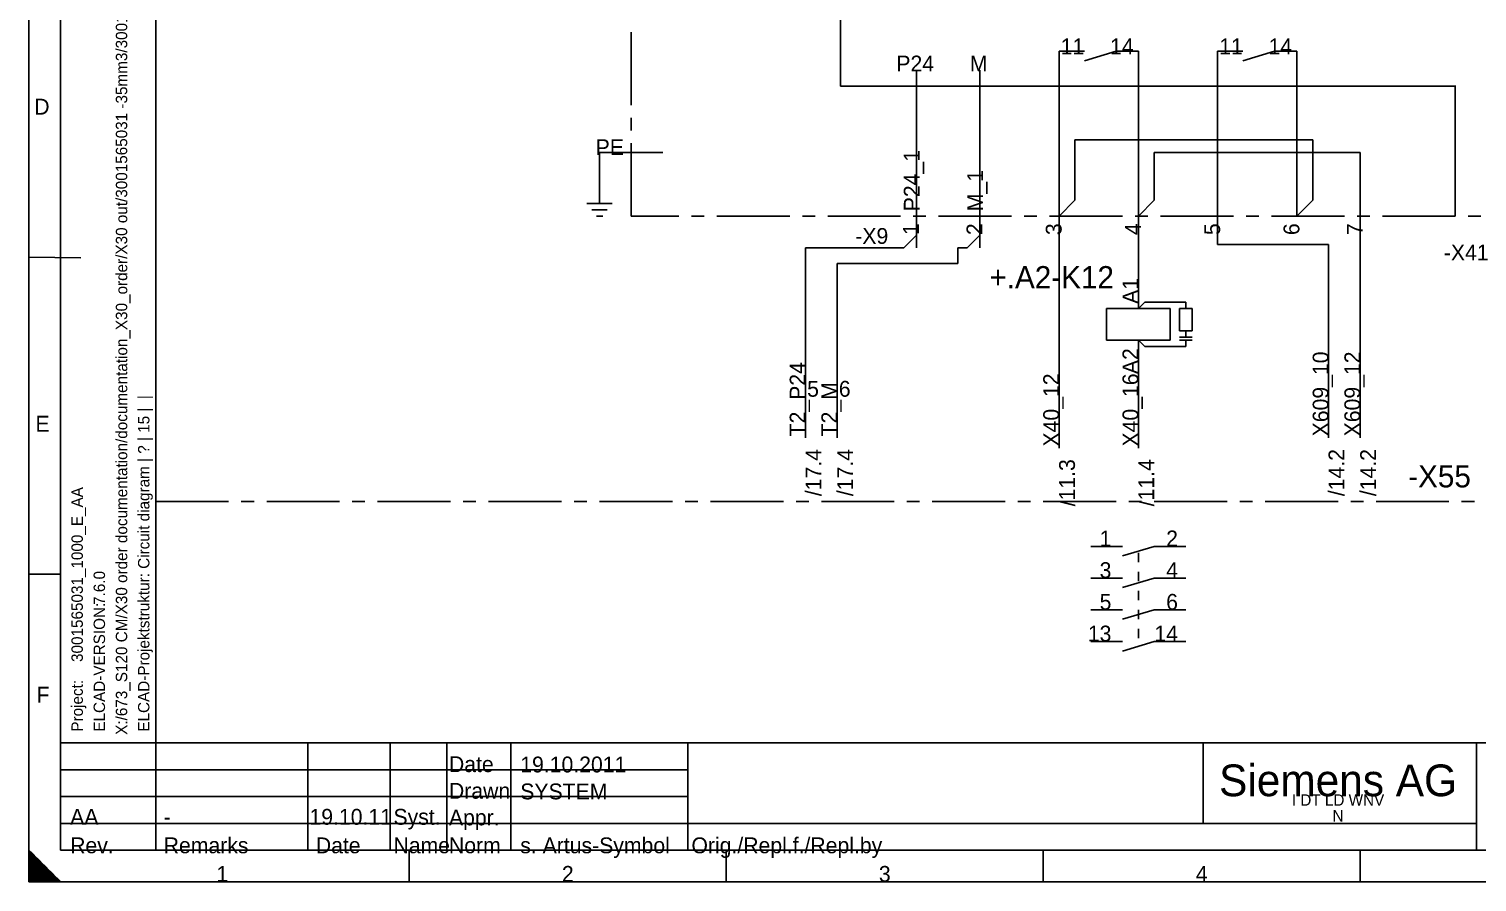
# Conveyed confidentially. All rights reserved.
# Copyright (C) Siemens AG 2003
# Model space of a CAD drawing. Extents: x 0 to 420, y 0 to 297.
# Drawn here: x 0 to 228.4, y 0 to 134.5 of the extents above; entities that cross this region are included whole.
import ezdxf
from ezdxf.enums import TextEntityAlignment as Align

# ---------------------------------------------------------------- set-up
doc = ezdxf.new("R2010")
doc.units = 0
doc.header["$MEASUREMENT"] = 0
for name, pattern in [('LTY1', [0]), ('LTY3', [3, 1.5, -1.5]), ('LTY6', [17.5, 11.5, -2, 2, -2])]:
    doc.linetypes.add(name, pattern=pattern)
for name, color, linetype in [('GRAFIK', 7, 'LTY1'), ('PEN1', 7, 'LTY1'), ('PEN2', 7, 'LTY1'), ('PEN3', 7, 'LTY1'), ('PEN4', 7, 'LTY1'), ('PEN5', 7, 'LTY1'), ('PEN6', 7, 'LTY1'), ('SF', 7, 'LTY1'), ('SYMBOL', 7, 'LTY1')]:
    doc.layers.add(name, color=color, linetype=linetype)
doc.styles.add('NORMSCHRIFT', font='normwin')

# ---------------------------------------------------------------- blocks, each defined once
blk = doc.blocks.new('CD_FORM_AUD3')
at = {"layer": 'PEN1', "linetype": 'LTY1'}
for p, q in [((0, 297), (0, 0)), ((5, 0), (0, 5)), ((0, 5), (0, 0)), ((0, 4.95), (0.05, 4.95)), ((0, 4.9), (0.1, 4.9)), ((0, 4.85), (0.15, 4.85)), ((0, 4.8), (0.2, 4.8)), ((0, 4.75), (0.25, 4.75)), ((0, 4.7), (0.3, 4.7)), ((0, 4.65), (0.35, 4.65)), ((0, 4.6), (0.4, 4.6)), ((0, 4.55), (0.45, 4.55)), ((0, 4.5), (0.5, 4.5)), ((0, 4.45), (0.55, 4.45)), ((0, 4.4), (0.6, 4.4)), ((0, 4.35), (0.65, 4.35)), ((0, 4.3), (0.7, 4.3)), ((0, 4.25), (0.75, 4.25)), ((0, 4.2), (0.8, 4.2)), ((0, 4.15), (0.85, 4.15)), ((0, 4.1), (0.9, 4.1)), ((0, 4.05), (0.95, 4.05)), ((0, 4), (1, 4)), ((0, 3.95), (1.05, 3.95)), ((0, 3.9), (1.1, 3.9)), ((0, 3.85), (1.15, 3.85)), ((0, 3.8), (1.2, 3.8)), ((0, 3.75), (1.25, 3.75)), ((0, 3.7), (1.3, 3.7)), ((0, 3.65), (1.35, 3.65)), ((0, 3.6), (1.4, 3.6)), ((0, 3.55), (1.45, 3.55)), ((0, 3.5), (1.5, 3.5)), ((0, 3.45), (1.55, 3.45)), ((0, 3.4), (1.6, 3.4)), ((0, 3.35), (1.65, 3.35)), ((0, 3.3), (1.7, 3.3)), ((0, 3.25), (1.75, 3.25)), ((0, 3.2), (1.8, 3.2)), ((0, 3.15), (1.85, 3.15)), ((0, 3.1), (1.9, 3.1)), ((0, 3.05), (1.95, 3.05)), ((0, 3), (2, 3)), ((0, 2.95), (2.05, 2.95)), ((0, 2.9), (2.1, 2.9)), ((0, 2.85), (2.15, 2.85)), ((0, 2.8), (2.2, 2.8)), ((0, 2.75), (2.25, 2.75)), ((0, 2.7), (2.3, 2.7)), ((0, 2.65), (2.35, 2.65)), ((0, 2.6), (2.4, 2.6)), ((0, 2.55), (2.45, 2.55)), ((0, 2.5), (2.5, 2.5)), ((0, 2.45), (2.55, 2.45)), ((0, 2.4), (2.6, 2.4)), ((0, 2.35), (2.65, 2.35)), ((0, 2.3), (2.7, 2.3)), ((0, 2.25), (2.75, 2.25)), ((0, 2.2), (2.8, 2.2)), ((0, 2.15), (2.85, 2.15)), ((0, 2.1), (2.9, 2.1)), ((0, 2.05), (2.95, 2.05)), ((0, 2), (3, 2)), ((0, 1.95), (3.05, 1.95)), ((0, 1.9), (3.1, 1.9)), ((0, 1.85), (3.15, 1.85)), ((0, 1.8), (3.2, 1.8)), ((0, 1.75), (3.25, 1.75)), ((0, 1.7), (3.3, 1.7)), ((0, 1.65), (3.35, 1.65)), ((0, 1.6), (3.4, 1.6)), ((0, 1.55), (3.45, 1.55)), ((0, 1.5), (3.5, 1.5)), ((0, 1.45), (3.55, 1.45)), ((0, 1.4), (3.6, 1.4)), ((0, 1.35), (3.65, 1.35)), ((0, 1.3), (3.7, 1.3)), ((0, 1.25), (3.75, 1.25)), ((0, 1.2), (3.8, 1.2)), ((0, 1.15), (3.85, 1.15)), ((0, 1.1), (3.9, 1.1)), ((0, 1.05), (3.95, 1.05)), ((0, 1), (4, 1)), ((0, 0.95), (4.05, 0.95)), ((0, 0.9), (4.1, 0.9)), ((0, 0.85), (4.15, 0.85)), ((0, 0.8), (4.2, 0.8)), ((0, 0.75), (4.25, 0.75)), ((0, 0.7), (4.3, 0.7)), ((0, 0.65), (4.35, 0.65)), ((0, 0.6), (4.4, 0.6)), ((0, 0.55), (4.45, 0.55)), ((0, 0.5), (4.5, 0.5)), ((0, 0.45), (4.55, 0.45)), ((0, 0.4), (4.6, 0.4)), ((0, 0.35), (4.65, 0.35)), ((0, 0.3), (4.7, 0.3)), ((0, 0.25), (4.75, 0.25)), ((0, 0.2), (4.8, 0.2)), ((0, 0.15), (4.85, 0.15)), ((0, 0.1), (4.9, 0.1)), ((0, 0.05), (4.95, 0.05)), ((0, 0), (420, 0)), ((0, 0), (5, 0))]:
    blk.add_line(p, q, dxfattribs=at)
at = {"layer": 'PEN5', "linetype": 'LTY1'}
for p, q in [((5, 292), (5, 5)), ((20, 21.9), (20, 292)), ((5, 21.9), (415, 21.9)), ((5, 5), (415, 5))]:
    blk.add_line(p, q, dxfattribs=at)
at = {"layer": 'PEN6', "linetype": 'LTY1'}
for p, q in [((8.2, 98.4), (0, 98.5)), ((5, 48.5), (0, 48.5)), ((20, 5), (20, 21.9)), ((44, 5), (44, 21.9)), ((57, 5), (57, 21.9)), ((65.9, 21.9), (65.9, 5)), ((76, 5), (76, 21.9)), ((103.95, 21.9), (103.95, 5)), ((185.2, 21.9), (185.2, 9.25)), ((228.35, 21.9), (228.35, 5)), ((5, 17.68), (103.92, 17.68)), ((5, 13.45), (103.92, 13.45)), ((5, 9.2), (228.35, 9.2)), ((60, 0), (60, 5)), ((110, 0), (110, 5)), ((160, 0), (160, 5)), ((210, 0), (210, 5))]:
    blk.add_line(p, q, dxfattribs=at)
at = {"layer": 'PEN2', "style": 'NORMSCHRIFT'}
for s, p in [('D', (3.25, 121)), ('E', (3.25, 71)), ('F', (3.25, 28.25))]:
    blk.add_text(s, height=2.5, dxfattribs=at).set_placement(p, align=Align.RIGHT)
for s, p in [('Date', (66.25, 17.3)), ('Drawn', (66.25, 13.1)), ('Appr.', (66.25, 8.9)), ('Rev.', (6.5, 4.5)), ('Remarks', (21.25, 4.5)), ('Date', (45.25, 4.5)), ('Name', (57.5, 4.5)), ('Norm', (66.25, 4.5))]:
    blk.add_text(s, height=2.5, dxfattribs=at).set_placement(p)
for s, p in [('1', (30.5, 0)), ('2', (85, 0)), ('3', (135, 0)), ('4', (185, 0))]:
    blk.add_text(s, height=2.5, dxfattribs=at).set_placement(p, align=Align.CENTER)
at = {"layer": 'PEN2', "style": 'NORMSCHRIFT', "flags": 8}
blk.add_attdef('CODE_178', (10.5, 198.25), '', height=2.5, rotation=90, dxfattribs=at)
for tag, p in [('CODE_520', (6.5, 17.25)), ('CODE_521', (21.25, 17.25)), ('CODE_522', (44.25, 17.25)), ('CODE_523', (57.5, 17.25)), ('CODE_170', (77.5, 17.25)), ('CODE_67', (106.75, 17.25)), ('CODE_66', (231.25, 17.25)), ('CODE_505', (299.25, 17.2)), ('CODE_1003', (370, 17.25)), ('CODE_1003', (398.15, 17.2)), ('CODE_524', (6.5, 13)), ('CODE_525', (21.25, 13)), ('CODE_526', (44.25, 13)), ('CODE_527', (57.5, 13)), ('CODE_171', (77.5, 13)), ('CODE_175', (106.75, 13)), ('CODE_65', (231.25, 13)), ('CODE_506', (299.25, 13.2)), ('CODE_1003', (369.95, 13)), ('CODE_528', (6.5, 9)), ('CODE_529', (21.25, 9)), ('CODE_530', (44.25, 9)), ('CODE_531', (57.5, 9)), ('CODE_172', (77.5, 9)), ('CODE_176', (106.75, 9)), ('CODE_166', (231.25, 9)), ('CODE_62', (408.25, 9)), ('CODE_70', (408.25, 9)), ('CODE_532', (297.75, 8.5)), ('CODE_534', (307.75, 8.5)), ('CODE_536', (321.75, 8.5)), ('CODE_173', (77.5, 4.5)), ('CODE_73', (104.5, 4.5)), ('CODE_533', (297.75, 4.5)), ('CODE_535', (307.75, 4.5)), ('CODE_537', (321.75, 4.5)), ('CODE_68', (337.25, 6.5))]:
    blk.add_attdef(tag, p, '', height=2.5, dxfattribs=at)
for tag, p in [('CODE_554', (362.8, 17.2)), ('CODE_507', (316, 6.5))]:
    blk.add_attdef(tag, text='', height=2.5, dxfattribs=at).set_placement(p, align=Align.CENTER)
for tag, p in [('CODE_1003', (396.75, 17.2)), ('CODE_1003', (396.75, 13)), ('CODE_512', (294.25, 6.7)), ('CODE_71', (407.75, 4.5))]:
    blk.add_attdef(tag, text='', height=2.5, dxfattribs=at).set_placement(p, align=Align.RIGHT)
at = {"layer": 'PEN4', "style": 'NORMSCHRIFT'}
for s, p in [('ELCAD-VERSION:', (12, 23.68)), ('Project:', (8.5, 23.68))]:
    blk.add_text(s, height=1.8, rotation=90, dxfattribs=at).set_placement(p)
at = {"layer": 'PEN4', "style": 'NORMSCHRIFT', "flags": 8}
for tag, p, height in [('CODE_400', (367.2, 278), 2), ('CODE_401', (367.2, 274.5), 2), ('CODE_402', (367.2, 271), 2), ('CODE_403', (367.2, 267.5), 2), ('CODE_404', (367.2, 264), 2), ('CODE_405', (367.2, 260.5), 2), ('CODE_406', (367.2, 257), 2), ('CODE_407', (367.2, 253.5), 2), ('CODE_408', (367.2, 250), 2), ('CODE_409', (367.2, 246.5), 2), ('CODE_410', (367.2, 243), 2), ('CODE_411', (367.2, 239.5), 2), ('CODE_412', (367.2, 236), 2), ('CODE_413', (367.2, 232.5), 2), ('CODE_414', (367.2, 229), 2), ('CODE_415', (367.2, 225.5), 2), ('CODE_416', (367.2, 222), 2), ('CODE_417', (367.2, 218.5), 2), ('CODE_418', (367.2, 215), 2), ('CODE_419', (367.2, 211.5), 2), ('CODE_420', (367.2, 208), 2), ('CODE_421', (367.2, 204.5), 2), ('CODE_422', (367.2, 201), 2), ('CODE_423', (367.2, 197.5), 2), ('CODE_424', (367.2, 194), 2), ('CODE_425', (367.2, 190.5), 2), ('CODE_426', (367.2, 187), 2), ('CODE_427', (367.2, 183.5), 2), ('CODE_428', (367.2, 180), 2), ('CODE_429', (367.2, 176.5), 2), ('CODE_430', (367.7, 165), 2), ('CODE_431', (367.7, 161.5), 2), ('CODE_432', (367.7, 158), 2), ('CODE_433', (367.7, 154.5), 2), ('CODE_434', (367.7, 151), 2), ('CODE_435', (367.7, 147.5), 2), ('CODE_436', (367.7, 144), 2), ('CODE_437', (367.7, 140.5), 2), ('CODE_438', (367.7, 137), 2), ('CODE_439', (367.7, 133.5), 2), ('CODE_440', (367.7, 130), 2), ('CODE_441', (367.7, 126.5), 2), ('CODE_442', (367.7, 123), 2), ('CODE_443', (367.7, 119.5), 2), ('CODE_444', (367.7, 116), 2), ('CODE_445', (367.7, 112.5), 2), ('CODE_446', (367.7, 109), 2), ('CODE_447', (367.7, 105.5), 2), ('CODE_448', (367.7, 102), 2), ('CODE_449', (367.7, 98.5), 2), ('CODE_450', (367.7, 95), 2), ('CODE_451', (367.7, 91.5), 2), ('CODE_452', (367.7, 88), 2), ('CODE_453', (367.7, 84.5), 2), ('CODE_454', (367.7, 81), 2), ('CODE_455', (367.7, 77.5), 2), ('CODE_456', (367.7, 74), 2), ('CODE_457', (367.7, 70.5), 2), ('CODE_458', (367.7, 67), 2), ('CODE_459', (367.7, 63.5), 2), ('CODE_460', (371.7, 55), 2), ('CODE_461', (371.7, 51.5), 2), ('CODE_462', (371.7, 48), 2), ('CODE_463', (371.7, 44.5), 2), ('CODE_464', (371.7, 41), 2), ('CODE_465', (371.7, 36.5), 2), ('CODE_466', (371.7, 33), 2), ('CODE_467', (371.7, 29.5), 2), ('CODE_468', (371.7, 26), 2), ('CODE_469', (371.7, 22.5), 2), ('CODE_76', (231.18, 5.2), 1.8), ('CODE_180', (262.68, 5.2), 1.8)]:
    blk.add_attdef(tag, p, '', height=height, dxfattribs=at)
for tag, p in [('CODE_189', (12, 43.67)), ('CODE_179', (8.5, 34.67)), ('CODE_2407', (15.5, 23.18)), ('CODE_64', (19, 23.68)), ('CODE_60', (19, 23.68)), ('CODE_63', (19, 23.68)), ('CODE_61', (19, 23.68)), ('CODE_57', (19, 23.68))]:
    blk.add_attdef(tag, p, '', height=1.8, rotation=90, dxfattribs=at)
for tag in ['CODE_190', 'CODE_372', 'CODE_373', 'CODE_39']:
    blk.add_attdef(tag, text='', height=2, dxfattribs=at).set_placement((364.4, 22.5), align=Align.RIGHT)
for tag, p in [('CODE_508', (206.5, 12)), ('CODE_509', (206.5, 9.5))]:
    blk.add_attdef(tag, text='', height=1.8, dxfattribs=at).set_placement(p, align=Align.CENTER)
blk = doc.blocks.new('FB-SIE1')
at = {"layer": 'PEN3', "style": 'NORMSCHRIFT'}
blk.add_text('Siemens AG', height=5, dxfattribs=at).set_placement((0, -5), align=Align.CENTER)
blk = doc.blocks.new('FBAUD-MD')
at = {"layer": 'PEN1', "linetype": 'LTY6'}
blk.add_line((20, 60), (365, 60), dxfattribs=at)
blk = doc.blocks.new('CD_U_PE')
at = {"layer": 'PEN1', "linetype": 'LTY1'}
for p, q in [((0, 0), (0, -3)), ((-2, -3), (2, -3)), ((-1.2, -4), (1.2, -4)), ((-0.5, -5), (0.5, -5))]:
    blk.add_line(p, q, dxfattribs=at)
at = {"layer": 'PEN2', "style": 'NORMSCHRIFT', "flags": 8}
blk.add_attdef('CODE_40', (1.25, -8.5), '', height=2.5, dxfattribs=at)
blk = doc.blocks.new('CD_BU_XB')
at = {"layer": 'PEN1', "linetype": 'LTY1'}
blk.add_line((0, 0), (5, 0), dxfattribs=at)
at = {"layer": 'PEN2', "style": 'NORMSCHRIFT', "flags": 8}
for tag, p in [('CODE_1003', (-1.15, 2.2)), ('CODE_21', (-1.15, -0.4))]:
    blk.add_attdef(tag, text='', height=2.5, dxfattribs=at).set_placement(p, align=Align.RIGHT)
blk.add_attdef('CODE_602', (0.75, -0.5), '', height=2.5, dxfattribs=at)
blk = doc.blocks.new('CD_BU_XC')
at = {"layer": 'PEN1', "linetype": 'LTY1'}
blk.add_line((0, 5), (0, 0), dxfattribs=at)
at = {"layer": 'PEN2', "style": 'NORMSCHRIFT', "flags": 8}
blk.add_attdef('CODE_602', (0.5, 0.75), '', height=2.5, rotation=90, dxfattribs=at)
blk.add_attdef('CODE_1003', text='', height=2.5, dxfattribs=at).set_placement((-4.45, -4.4), align=Align.RIGHT)
blk.add_attdef('CODE_21', text='', height=2.5, rotation=90, dxfattribs=at).set_placement((0.4, -1.15), align=Align.RIGHT)
blk = doc.blocks.new('CD_POT_W1D')
at = {"layer": 'PEN2', "style": 'NORMSCHRIFT', "flags": 8}
blk.add_attdef('CODE_4', (0, 0.25), '', height=2.5, rotation=90, dxfattribs=at)
blk.add_attdef('CODE_10', text='', height=2.5, rotation=90, dxfattribs=at).set_placement((2.5, -1.75), align=Align.RIGHT)
blk = doc.blocks.new('CD_K_A0040_AUD1H')
at = {"layer": 'PEN1', "linetype": 'LTY1'}
for p, q in [((0, 0), (0, -2.5)), ((-5, -2.5), (-5, -7.5)), ((5, -2.5), (-5, -2.5)), ((5, -7.5), (5, -2.5)), ((-5, -7.5), (5, -7.5)), ((0, -10), (0, -7.5))]:
    blk.add_line(p, q, dxfattribs=at)
at = {"layer": 'PEN1', "style": 'NORMSCHRIFT', "flags": 8}
for tag in ['CODE_4', 'CODE_3']:
    blk.add_attdef(tag, text='', height=3.5, dxfattribs=at).set_placement((-3.85, 0.7), align=Align.RIGHT)
at = {"layer": 'PEN2', "style": 'NORMSCHRIFT', "flags": 8}
blk.add_attdef('CODE_21', (0, -1.75), '', height=2.5, rotation=90, dxfattribs=at)
blk.add_attdef('CODE_21', text='', height=2.5, rotation=90, dxfattribs=at).set_placement((0, -8.75), align=Align.RIGHT)
blk.add_attdef('CODE_40', text='', height=2.5, dxfattribs=at).set_placement((0, -27.5), align=Align.CENTER)
for p in [(-9.25, -35), (-9.25, -40), (-9.25, -45), (-9.25, -50)]:
    blk.add_attdef('CODE_10', text='', height=2.5, dxfattribs=at).set_placement(p, align=Align.RIGHT)
blk = doc.blocks.new('CD_K_SMRC')
at = {"layer": 'PEN4', "linetype": 'LTY1'}
for p, q in [((0, 0), (1, 1)), ((1, 1), (7.5, 1)), ((6.5, -3.5), (6.5, 0)), ((6.5, 0), (8.5, 0)), ((7.5, 1), (7.5, 0)), ((8.5, 0), (8.5, -3.5)), ((8.5, -3.5), (6.5, -3.5)), ((6.5, -4.5), (8.5, -4.5)), ((7.5, -3.5), (7.5, -4.5)), ((0, -5), (1, -6)), ((1, -6), (7.5, -6)), ((6.5, -5), (8.5, -5)), ((7.5, -6), (7.5, -5))]:
    blk.add_line(p, q, dxfattribs=at)

msp = doc.modelspace()

# ---------------------------------------------------------------- linework, layer by layer
at = {"layer": 'PEN1', "linetype": 'LTY6'}
for p, q in [((95, 105), (95, 250)), ((312.5, 105), (95, 105))]:
    msp.add_line(p, q, dxfattribs=at)
at = {"layer": 'PEN1', "linetype": 'LTY1'}
for p, q in [((128, 125.5), (128, 136.5)), ((162.5, 131), (162.5, 110)), ((162.5, 131), (166.5, 131)), ((171.5, 131), (166.5, 129.5)), ((171.5, 131), (175, 131)), ((175, 110), (175, 131)), ((187.5, 131), (191.5, 131)), ((187.5, 131), (187.5, 110)), ((196.5, 131), (191.5, 129.5)), ((196.5, 131), (200, 131)), ((200, 131), (200, 131)), ((200, 131), (200, 131)), ((200, 131), (200, 110)), ((140, 128), (140, 110)), ((150, 128), (150, 110)), ((128, 125.5), (224.9, 125.5)), ((225, 125.6), (225, 105)), ((165, 107.5), (165, 117)), ((165, 117), (202.5, 117)), ((202.5, 117), (202.5, 107.5)), ((90, 110), (90, 115)), ((90, 115), (95, 115)), ((177.5, 107.5), (177.5, 115)), ((177.5, 115), (210, 115)), ((210, 115), (210, 110)), ((162.5, 105), (165, 107.5)), ((177.5, 107.5), (175, 105)), ((202.5, 107.5), (200, 105)), ((140, 100), (140, 105)), ((150, 100), (150, 105)), ((162.5, 68.4), (162.5, 105)), ((175, 92.9), (175, 105)), ((187.5, 100.5), (187.5, 105)), ((210, 70), (210, 105)), ((138, 100), (140, 102)), ((148, 100), (150, 102)), ((122.5, 100), (138, 100)), ((122.5, 70), (122.5, 100)), ((146.5, 97.5), (146.5, 100)), ((146.5, 100), (148, 100)), ((187.5, 100.5), (205, 100.5)), ((205, 100.5), (205, 70)), ((127.5, 97.5), (146.5, 97.5)), ((127.5, 70), (127.5, 97.5)), ((175, 68.4), (175, 82.9)), ((172.5, 52.9), (167.5, 52.9)), ((177.5, 52.9), (172.5, 51.4)), ((182.5, 52.9), (177.5, 52.9)), ((172.5, 47.9), (167.5, 47.9)), ((177.5, 47.9), (172.5, 46.4)), ((182.5, 47.9), (177.5, 47.9)), ((172.5, 42.9), (167.5, 42.9)), ((177.5, 42.9), (172.5, 41.4)), ((182.5, 42.9), (177.5, 42.9)), ((172.5, 37.9), (167.5, 37.9)), ((177.5, 37.9), (172.5, 36.4)), ((182.5, 37.9), (177.5, 37.9))]:
    msp.add_line(p, q, dxfattribs=at)
at = {"layer": 'PEN1', "linetype": 'LTY3'}
msp.add_line((175, 51.9), (175, 37.4), dxfattribs=at)

# ---------------------------------------------------------------- block references
at = {"layer": 'GRAFIK'}
for name, p in [('FBAUD-MD', (0, 0)), ('CD_K_SMRC', (175, 90.4)), ('FB-SIE1', (206.5, 18.5))]:
    msp.add_blockref(name, p, dxfattribs=at)
at = {"layer": 'SF'}
ref = msp.add_blockref('CD_FORM_AUD3', (0, 0), dxfattribs=at)
ref.add_attrib('CODE_170', '19.10.2011', (77.5, 17.25), dxfattribs={"layer": 'PEN2', "height": 2.5, "style": 'NORMSCHRIFT', "flags": 8})
ref.add_attrib('CODE_171', 'SYSTEM', (77.5, 13), dxfattribs={"layer": 'PEN2', "height": 2.5, "style": 'NORMSCHRIFT', "flags": 8})
ref.add_attrib('CODE_173', 's. Artus-Symbol', (77.5, 4.5), dxfattribs={"layer": 'PEN2', "height": 2.5, "style": 'NORMSCHRIFT', "flags": 8})
ref.add_attrib('CODE_179', '3001565031_1000_E_AA', (8.5, 34.67), dxfattribs={"layer": 'PEN4', "height": 1.8, "rotation": 90, "style": 'NORMSCHRIFT', "flags": 8})
ref.add_attrib('CODE_189', '7.6.0', (12, 43.67), dxfattribs={"layer": 'PEN4', "height": 1.8, "rotation": 90, "style": 'NORMSCHRIFT', "flags": 8})
ref.add_attrib('CODE_508', 'I DT LD WNV', dxfattribs={"layer": 'PEN4', "height": 1.8, "style": 'NORMSCHRIFT', "flags": 8}).set_placement((206.5, 12), align=Align.CENTER)
ref.add_attrib('CODE_509', 'N', dxfattribs={"layer": 'PEN4', "height": 1.8, "style": 'NORMSCHRIFT', "flags": 8}).set_placement((206.5, 9.5), align=Align.CENTER)
ref.add_attrib('CODE_528', 'AA', (6.5, 9), dxfattribs={"layer": 'PEN2', "height": 2.5, "style": 'NORMSCHRIFT', "flags": 8})
ref.add_attrib('CODE_529', '-', (21.25, 9), dxfattribs={"layer": 'PEN2', "height": 2.5, "style": 'NORMSCHRIFT', "flags": 8})
ref.add_attrib('CODE_530', '19.10.11', (44.25, 9), dxfattribs={"layer": 'PEN2', "height": 2.5, "style": 'NORMSCHRIFT', "flags": 8})
ref.add_attrib('CODE_531', 'Syst.', (57.5, 9), dxfattribs={"layer": 'PEN2', "height": 2.5, "style": 'NORMSCHRIFT', "flags": 8})
at = {"layer": 'SYMBOL'}
for name, p, values in [('CD_BU_XB', (95, 115), {'CODE_21': 'PE'}), ('CD_BU_XC', (150, 105), {'CODE_21': '2', 'CODE_602': 'M_1'}), ('CD_BU_XC', (162.5, 105), {'CODE_21': '3'}), ('CD_BU_XC', (175, 105), {'CODE_21': '4'}), ('CD_BU_XC', (187.5, 105), {'CODE_21': '5'}), ('CD_BU_XC', (200, 105), {'CODE_21': '6'}), ('CD_BU_XC', (210, 105), {'CODE_21': '7'}), ('CD_POT_W1D', (205, 70), {'CODE_4': 'X609_10', 'CODE_10': '/14.2'}), ('CD_POT_W1D', (210, 70), {'CODE_4': 'X609_12', 'CODE_10': '/14.2'}), ('CD_POT_W1D', (122.5, 70), {'CODE_4': 'T2_P24', 'CODE_10': '/17.4'}), ('CD_POT_W1D', (162.5, 68.4), {'CODE_4': 'X40_12', 'CODE_10': '/11.3'}), ('CD_POT_W1D', (175, 68.4), {'CODE_4': 'X40_16', 'CODE_10': '/11.4'}), ('CD_POT_W1D', (127.5, 70), {'CODE_4': 'T2_M', 'CODE_10': '/17.4'})]:
    msp.add_blockref(name, p, dxfattribs=at).add_auto_attribs(values)
ref = msp.add_blockref('CD_BU_XC', (140, 105), dxfattribs=at)
ref.add_attrib('CODE_21', '1', dxfattribs={"layer": 'PEN2', "height": 2.5, "rotation": 90, "style": 'NORMSCHRIFT', "flags": 8}).set_placement((140.4, 103.85), align=Align.RIGHT)
ref.add_attrib('CODE_602', 'P24_1', (140.5, 105.75), dxfattribs={"layer": 'PEN2', "height": 2.5, "rotation": 90, "style": 'NORMSCHRIFT', "flags": 8})
ref.add_attrib('CODE_1003', '-X9', dxfattribs={"layer": 'PEN2', "height": 2.5, "style": 'NORMSCHRIFT', "flags": 8}).set_placement((135.55, 100.6), align=Align.RIGHT)
ref = msp.add_blockref('CD_BU_XC', (232.5, 105), dxfattribs=at)
ref.add_attrib('CODE_21', '1', dxfattribs={"layer": 'PEN2', "height": 2.5, "rotation": 90, "style": 'NORMSCHRIFT', "flags": 8}).set_placement((232.9, 103.85), align=Align.RIGHT)
ref.add_attrib('CODE_602', 'EP M1', (233, 105.75), dxfattribs={"layer": 'PEN2', "height": 2.5, "rotation": 90, "style": 'NORMSCHRIFT', "flags": 8})
ref.add_attrib('CODE_1003', '-X41', dxfattribs={"layer": 'PEN2', "height": 2.5, "style": 'NORMSCHRIFT', "flags": 8}).set_placement((230.25, 98), align=Align.RIGHT)
msp.add_blockref('CD_U_PE', (90, 110), dxfattribs=at)
ref = msp.add_blockref('CD_K_A0040_AUD1H', (175, 92.9), dxfattribs=at)
ref.add_attrib('CODE_21', 'A1', (175, 91.15), dxfattribs={"layer": 'PEN2', "height": 2.5, "rotation": 90, "style": 'NORMSCHRIFT', "flags": 8})
ref.add_attrib('CODE_21', 'A2', dxfattribs={"layer": 'PEN2', "height": 2.5, "rotation": 90, "style": 'NORMSCHRIFT', "flags": 8}).set_placement((175, 84.15), align=Align.RIGHT)

# ---------------------------------------------------------------- texts
at = {"layer": 'PEN1', "style": 'NORMSCHRIFT'}
for s, p in [('+.A2-K12', (171.15, 93.6)), ('-X55', (227.45, 62.2))]:
    msp.add_text(s, height=3.5, dxfattribs=at).set_placement(p, align=Align.RIGHT)
at = {"layer": 'PEN2', "style": 'NORMSCHRIFT'}
for s, p in [('11', (162.75, 130.5)), ('11', (187.75, 130.5)), ('5', (122.75, 76.5)), ('6', (127.75, 76.5)), ('Orig./Repl.f./Repl.by  ', (104.5, 4.5))]:
    msp.add_text(s, height=2.5, dxfattribs=at).set_placement(p)
for s, p in [('14', (174.25, 130.5)), ('14', (199.25, 130.5)), ('1', (170.75, 52.9)), ('2', (181.25, 52.9)), ('3', (170.75, 47.9)), ('4', (181.25, 47.9)), ('5', (170.75, 42.9)), ('6', (181.25, 42.9)), ('13', (170.75, 37.9)), ('14', (181.25, 37.9))]:
    msp.add_text(s, height=2.5, dxfattribs=at).set_placement(p, align=Align.RIGHT)
for s, p in [('P24', (139.8, 127.8)), ('M', (149.8, 127.8))]:
    msp.add_text(s, height=2.5, dxfattribs=at).set_placement(p, align=Align.CENTER)
at = {"layer": 'PEN4', "style": 'NORMSCHRIFT'}
for s, p in [('X:/673_S120 CM/X30 order documentation/documentation_X30_order/X30 out/3001565031 -35mm3/3001565031_1000_AA/3001565031_1000_E_AA.pro', (15.5, 23.18)), ('ELCAD-Projektstruktur: Circuit diagram | ? | 15 |  | ', (19, 23.68))]:
    msp.add_text(s, height=1.8, rotation=90, dxfattribs=at).set_placement(p)

doc.saveas('drawing.dxf')
